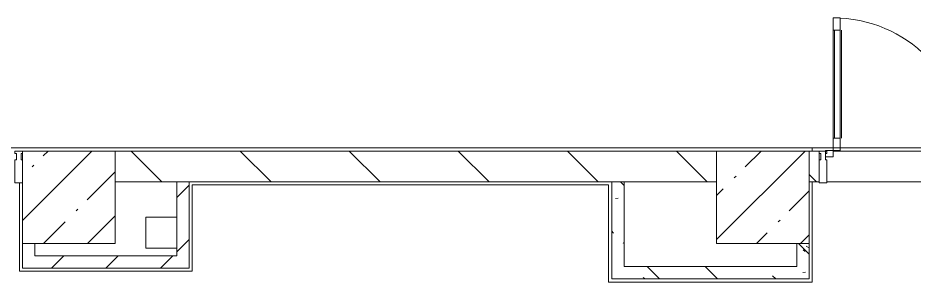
# Model space of a CAD drawing. Header units: millimetres. Extents: x -7229 to 196340, y -8553 to 29000.
# Drawn here: x 7630 to 13440, y 7050 to 8763 of the extents above; entities that cross this region are included whole.
import ezdxf

# ---------------------------------------------------------------- set-up
doc = ezdxf.new("R2010")
doc.units = ezdxf.units.MM
for name, color, linetype, lineweight, true_color in [('A-DETL-GENF-2', 7, 'Continuous', 5, 0xaaaaaa), ('A-DOOR-4', 7, 'Continuous', 5, 0xaaaaaa), ('A-FLOR-2', 7, 'Continuous', 5, 0xaaaaaa), ('I-WALL-3', 7, 'Continuous', 5, 0x787878)]:
    doc.layers.add(name, color=color, linetype=linetype, lineweight=lineweight, true_color=true_color)
for name, color, linetype, lineweight in [('A-GLAZ-CWMG', 7, 'Continuous', 5), ('A-WALL-1', 7, 'Continuous', 9), ('I-WALL', 7, 'Continuous', 5), ('S-COLS', 7, 'Continuous', 5)]:
    doc.layers.add(name, color=color, linetype=linetype, lineweight=lineweight)
pattern_1 = [(45, (0, 0), (-176.7767, 176.7767), [])]
pattern_2 = [(135, (0, 0), (-353.553, -353.553), [])]
pattern_3 = [(135, (0, 0), (-377.17, -377.17), [533.4, -88.9, 17.78, -88.9]), (135, (0, 376.94), (-377.17, -377.17), []), (50, (0, 0), (637.645, -55.787), [66.675, -733.425]), (355, (0, 0), (-123.35, 668.7), [53.34, -586.74]), (100.451, (53.14, -4.65), (514.3, 612.908), [56.665, -623.315]), (46.184, (0, 177.8), (948.776, -147.15), [100.01, -1100.137]), (96.636, (79.1, 165.5), (830.91, 865.997), [85, -934.973]), (351.184, (0, 177.8), (830.92, 865.99), [80.01, -880.11]), (21, (88.9, 133.35), (530.65, -357.928), [66.675, -733.425]), (326, (88.9, 133.35), (216.308, 644.658), [53.34, -586.74]), (71.451, (133.1, 103.5), (746.96, 286.724), [56.665, -623.315]), (37.5, (0, 0), (10.8105, 295.9426), [16.764, -562.864, 16.764, -578.866, -588.962]), (37.5, (0, 0), (10.8105, 295.9426), [-1175.258, 16.764, -572.198]), (7.5, (0, 0), (233.869, 350.632), [16.764, -322.834, 16.764, -549.529, -224.472]), (7.5, (0, 0), (233.869, 350.632), [-905.891, 16.764, -207.708]), (327.5, (-198.25, 0), (474.568, -20.0513), [16.764, -205.486, 16.764, -676.656, -920.115]), (327.5, (-198.25, 0), (474.568, -20.0513), [-915.67, 16.764, -903.351]), (317.5, (-287.15, 0), (518.452, 88.993), [16.764, -272.161, 16.764, -443.738, -653.415]), (317.5, (-287.15, 0), (518.452, 88.993), [-749.427, 16.764, -636.65])]

# ---------------------------------------------------------------- blocks, each defined once
blk = doc.blocks.new('BSC_Колонна _Прямоугольная - 600х600-V119-1_2_3_птичка зашивка')
at = {"layer": 'S-COLS'}
h = blk.add_hatch(dxfattribs=at)
h.set_pattern_fill('FP_115', color=256, style=0, pattern_type=2)
h.set_pattern_definition([(45, (-7960, -7600), (-285.123, 285.123), []), (45, (-7674.88, -7600), (-285.123, 285.123), [504.031, -100.806, 16.764, -84.042])])
h.paths.add_polyline_path([(-300, -300), (300, -300), (300, 300), (-300, 300), (-300, 93)])
for p, q in [((300, 300), (-300, 300)), ((-300, 300), (-300, -300)), ((300, -300), (300, 300)), ((-300, -300), (300, -300))]:
    blk.add_line(p, q, dxfattribs=at)
blk = doc.blocks.new('BSC_Колонна _Прямоугольная - 600х600-20441433-1_2_3_птичка зашивка')
at = {"layer": 'S-COLS'}
h = blk.add_hatch(dxfattribs=at)
h.set_pattern_fill('FP_127', color=256, style=0, pattern_type=2)
h.set_pattern_definition([(45, (-12460, -7600), (-285.123, 285.123), []), (45, (-12174.88, -7600), (-285.123, 285.123), [504.031, -100.806, 16.764, -84.042])])
h.paths.add_polyline_path([(-300, -300), (300, -300), (300, 300), (-300, 300), (-300, -164.8)])
for p, q in [((300, 300), (-300, 300)), ((-300, 300), (-300, -300)), ((300, -300), (300, 300)), ((-300, -300), (300, -300))]:
    blk.add_line(p, q, dxfattribs=at)
blk = doc.blocks.new('Прямоугольный импост - Импост структурный с накладкой - 190мм-32633541-1_2_3_птичка зашивка')
at = {"layer": 'A-GLAZ-CWMG'}
for p, q in [((0, 17), (-50, 17)), ((-50, 17), (-50, 0)), ((-50, 0), (-40, 0)), ((-40, 0), (-40, -40)), ((-10, -40), (-10, 0)), ((-10, 0), (0, 0)), ((-40, -40), (-50, -40)), ((-50, -40), (-50, -190)), ((0, -40), (-10, -40)), ((-50, -190), (0, -190))]:
    blk.add_line(p, q, dxfattribs=at)
blk = doc.blocks.new('Дверь_Витражная_остекление_ - ВВ-6 остекление-32633143-1_2_3_птичка зашивка')
at = {"layer": 'A-DETL-GENF-2'}
for p, q in [((-630, 880), (-585, 880)), ((-630, 880), (-630, 20)), ((-585, 880), (-630, 880)), ((-630, 880), (-630, 20)), ((-585, 880), (-585, 20)), ((-585, 20), (-585, 880)), ((-630, 800), (-585, 800)), ((-620, 800), (-620, 100)), ((-576, 800), (-576, 100)), ((680, 420), (635, 420)), ((635, 420), (635, 20)), ((680, 420), (635, 420)), ((635, 420), (635, 20)), ((680, 420), (680, 20)), ((680, 20), (680, 420)), ((626, 340), (626, 100)), ((680, 340), (635, 340)), ((670, 340), (670, 100)), ((-630, 100), (-585, 100)), ((680, 100), (635, 100)), ((-585, 20), (-630, 20)), ((-630, 20), (-585, 20))]:
    blk.add_line(p, q, dxfattribs=at)
at = {"layer": 'A-DOOR-4'}
for p, q in [((-630, 880), (-630, 20)), ((630, 420), (630, 20)), ((-630, 20), (-680, 20)), ((-680, 20), (-680, -20)), ((-630, -20), (-630, 20)), ((680, 20), (630, 20)), ((630, 20), (630, -20)), ((680, -20), (680, 20)), ((-680, -20), (-630, -20)), ((630, -20), (680, -20))]:
    blk.add_line(p, q, dxfattribs=at)
for centre, radius, start, end in [((-630, 20), 860, 360, 90), ((630, 20), 400, 90, 180)]:
    blk.add_arc(centre, radius, start, end, dxfattribs=at)
blk = doc.blocks.new('Прямоугольный импост - Импост структурный с накладкой - 190мм-33226183-1_2_3_птичка зашивка')
at = {"layer": 'A-GLAZ-CWMG'}
for p, q in [((0, 190), (-50, 190)), ((-50, 190), (-50, 40)), ((0, 40), (0, 190)), ((-50, 40), (-40, 40)), ((-40, 0), (-50, 0)), ((-50, 0), (-50, -17)), ((-40, 40), (-40, 0)), ((-10, 0), (-10, 40)), ((-10, 40), (0, 40)), ((0, 0), (-10, 0)), ((0, -17), (0, 0)), ((-50, -17), (0, -17))]:
    blk.add_line(p, q, dxfattribs=at)

msp = doc.modelspace()

# ---------------------------------------------------------------- hatches: boundary and pattern name
at = {"layer": 'I-WALL'}
h = msp.add_hatch(dxfattribs=at)
h.set_pattern_fill('FP_31', color=256, style=0, pattern_type=2)
h.set_pattern_definition(pattern_2)
h.paths.add_polyline_path([(8260, 7700), (12160, 7700), (12160, 7900), (8260, 7900), (8260, 7809.8)])
h = msp.add_hatch(dxfattribs=at)
h.set_pattern_fill('FP_31', color=256, style=0, pattern_type=2)
h.set_pattern_definition(pattern_2)
h.paths.add_polyline_path([(16660, 7700), (16660, 7900), (15830, 7900), (15830, 7700), (16210, 7700)])
h.paths.add_polyline_path([(12780, 7700), (12825, 7700), (12825, 7900), (12760, 7900), (12760, 7700)])
h.paths.add_polyline_path([(14330, 7700), (14730, 7700), (14730, 7900), (14265, 7894.4), (14265, 7700), (14310, 7700)])
h = msp.add_hatch(dxfattribs=at)
h.set_pattern_fill('FP_43', color=256, style=0, pattern_type=2)
h.set_pattern_definition(pattern_1)
h.paths.add_polyline_path([(8740, 7140), (8740, 7700), (8660, 7700), (8660, 7140)])
h = msp.add_hatch(dxfattribs=at)
h.set_pattern_fill('FP_43', color=256, style=0, pattern_type=2)
h.set_pattern_definition(pattern_1)
h.paths.add_polyline_path([(8327.4, 7140), (8660, 7140), (8660, 7220), (7660, 7220), (7660, 7140), (8279.7, 7140)])
at = {"layer": 'I-WALL-3'}
h = msp.add_hatch(dxfattribs=at)
h.set_pattern_fill('FP_30', color=256, style=0, pattern_type=2)
h.set_pattern_definition(pattern_3)
h.paths.add_polyline_path([(11480, 7150), (11560, 7150), (11560, 7700), (11480, 7700), (11480, 7271.5)])
h = msp.add_hatch(dxfattribs=at)
h.set_pattern_fill('FP_30', color=256, style=0, pattern_type=2)
h.set_pattern_definition(pattern_3)
h.paths.add_polyline_path([(12760, 7070), (12760, 7300), (12680, 7300), (12680, 7070)])
h = msp.add_hatch(dxfattribs=at)
h.set_pattern_fill('FP_30', color=256, style=0, pattern_type=2)
h.set_pattern_definition(pattern_3)
h.paths.add_polyline_path([(11480, 7070), (12680, 7070), (12680, 7150), (11480, 7150), (11480, 7120)])

# ---------------------------------------------------------------- linework, layer by layer
at = {"layer": 'A-FLOR-2'}
for p, q in [((2993.2, 7920), (15740, 7920)), ((12780, 7920), (12780, 7900)), ((7640, 7120), (7640, 7693)), ((11460, 7680), (8760, 7680)), ((8760, 7680), (8760, 7120)), ((11460, 7050), (11460, 7680)), ((12780, 7700), (12780, 7050)), ((8460, 7470), (8660, 7470)), ((8460, 7270), (8460, 7470)), ((8660, 7270), (8460, 7270)), ((8760, 7120), (7640, 7120)), ((12780, 7050), (11460, 7050))]:
    msp.add_line(p, q, dxfattribs=at)
at = {"layer": 'A-WALL-1'}
for p, q in [((8740, 7700), (8660, 7700)), ((11560, 7700), (11480, 7700))]:
    msp.add_line(p, q, dxfattribs=at)
at = {"layer": 'I-WALL'}
for p, q in [((12160, 7900), (8260, 7900)), ((12825, 7900), (12760, 7900)), ((12825, 7700), (12825, 7900)), ((12915, 7900), (14175, 7900)), ((8260, 7700), (8660, 7700)), ((8660, 7700), (8660, 7220)), ((8740, 7140), (8740, 7700)), ((8740, 7700), (11480, 7700)), ((11480, 7700), (11480, 7070)), ((11560, 7700), (12160, 7700)), ((11560, 7150), (11560, 7700)), ((12760, 7700), (12825, 7700)), ((14215.5, 7700), (12874.5, 7700)), ((7660, 7300), (7660, 7140)), ((7740, 7220), (7740, 7300)), ((12680, 7300), (12680, 7150)), ((12760, 7070), (12760, 7300)), ((8660, 7220), (7740, 7220)), ((12680, 7150), (11560, 7150)), ((7660, 7140), (8740, 7140)), ((11480, 7070), (12760, 7070))]:
    msp.add_line(p, q, dxfattribs=at)

# ---------------------------------------------------------------- block references
at = {"layer": 'A-DOOR-4'}
msp.add_blockref('Дверь_Витражная_остекление_ - ВВ-6 остекление-32633143-1_2_3_птичка зашивка', (13545, 7883), dxfattribs=at)
at = {"layer": 'A-GLAZ-CWMG'}
msp.add_blockref('Прямоугольный импост - Импост структурный с накладкой - 190мм-32633541-1_2_3_птичка зашивка', (7660, 7883), dxfattribs=at)
at = {"layer": 'A-GLAZ-CWMG', "rotation": 180}
msp.add_blockref('Прямоугольный импост - Импост структурный с накладкой - 190мм-33226183-1_2_3_птичка зашивка', (12825, 7883), dxfattribs=at)
at = {"layer": 'S-COLS'}
for name, p in [('BSC_Колонна _Прямоугольная - 600х600-V119-1_2_3_птичка зашивка', (7960, 7600)), ('BSC_Колонна _Прямоугольная - 600х600-20441433-1_2_3_птичка зашивка', (12460, 7600))]:
    msp.add_blockref(name, p, dxfattribs=at)

doc.saveas('drawing.dxf')
